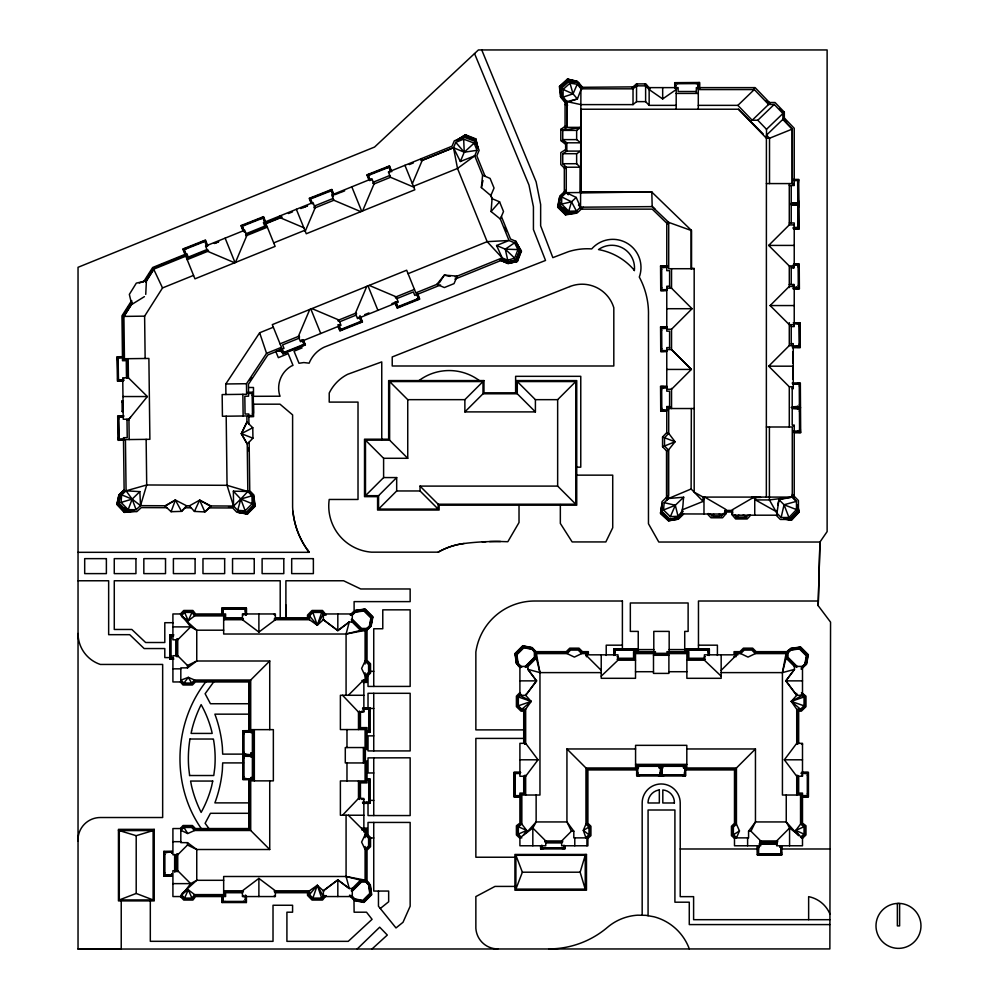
<?xml version="1.0" encoding="UTF-8"?>
<svg xmlns="http://www.w3.org/2000/svg" width="999" height="999" viewBox="0 0 999 999"><rect width="100%" height="100%" fill="white"/><g stroke="black" fill="none" stroke-linecap="round" stroke-linejoin="round"><path stroke-width="1.5" d="M691.545 268.719L691.545 230.532L651.81 192.07L581.118 192.07L581.118 109.228M691.545 268.394L694.18 268.394L694.18 492.157L703.109 497.09L703.109 501.411L682.354 509.79M766.345 497.09L766.408 135.115M454.895 279.158L502.185 260.002L502.197 258.953L506.306 260.702M78.034 841.17L78.059 838.136A22.365 22.365 0 0 1 100.362 817.519L162.662 817.519L162.662 664.447L100.362 664.447A32.63 32.63 0 0 1 78.209 636.875L78.034 633.491M633.029 88.824L632.067 87.687L636.538 83.904L637.487 85.04L633.029 88.824L580.906 88.824L580.544 209.141L652.247 209.141L667.357 223.776L668.706 222.39L691.345 230.532M818.193 605.669L819.954 542.032L827.122 531.605L827.122 49.95L478.409 49.95L374.563 147.053L78.034 267.307L78.034 949.05L829.869 948.925L830.556 622.14L818.193 605.669L819.954 542.032L658.791 542.032L648.463 523.763L648.463 315.759A76.623 76.623 0 0 0 639.298 277.073A28.134 28.134 0 0 0 591.708 248.913A62.587 62.587 0 0 0 568.531 251.636L552.847 257.642L540.646 225.811L540.646 204.57L536.138 181.893L481.743 49.95M586.401 656.768L586.401 653.596L581.68 653.596L574.375 657.092L567.057 653.596L536.326 653.596L536.326 658.129L528.046 666.408L527.909 669.355L536.525 680.868L525.699 695.329L519.905 695.329L518.344 696.965L518.344 705.818L521.84 709.24L525.661 709.24L531.156 701.398L525.661 695.329L525.699 694.355M145.742 294.355L146.403 280.756L153.684 269.181L185.777 256.181L194.955 278.846L275.125 246.378L265.946 223.701L282.23 217.108M146.141 439.36L146.703 484.977L140.509 505.656L136.101 509.702L128.159 509.665L121.079 502.397L121.653 494.867L126.074 490.821L146.703 484.977L227.048 485.314L247.827 491.496L251.96 495.804L252.173 503.696L245.18 510.826L237.7 510.364L233.541 506.043L227.048 485.314L226.186 416.208M500.324 219.018L491.071 211.526L492.082 198.651L499.587 201.835L503.508 211.513L500.324 219.018L509.028 240.497L514.522 242.819L517.981 249.575L514.635 258.117L507.742 260.24L502.197 257.904L487.162 241.658L457.505 168.444L453.509 147.727L455.769 142.333L463.661 139.136L474.125 143.119L477.035 150.312L474.725 155.819L457.505 168.444L413.436 186.301M683.204 511.276L678.046 516.258L670.354 516.658L663.548 509.989L664.16 502.672L669.168 497.839M492.345 199.313L490.834 195.604L481.368 187.575L482.592 175.237L474.725 155.819L460.364 161.488L453.509 147.727L421.316 160.764L420.941 159.865L421.84 159.503M683.666 497.202C682.567 503.621 684.053 511.863 678.046 516.258L675.312 505.257L683.666 497.202L668.481 498.513L666.533 500.449M792.969 497.789L796.478 501.348L796.478 509.59L788.96 517.507L781.143 517.507L776.947 513.261L778.97 499.637L784.502 498.114M662.037 503.459L660.514 513.311L668.456 520.816L678.246 519.168L683.528 513.886M662.187 503.771L660.526 513.311L668.593 520.729L678.383 519.08M660.926 513.074L662.387 503.558M661.813 508.429L661.076 512.986L668.818 520.317M670.654 520.004L670.779 519.218M557.817 207.118L559.752 197.502M559.902 197.814L558.079 206.98L565.646 214.473L575.312 213.012M559.84 202.235L559.053 206.456L566.246 213.574L575.137 212.287M559.964 203.534L559.465 206.244L566.47 213.174L572.19 212.337M370.442 626.361L372.165 617.27L364.635 609.74L355.12 611.063M372.49 616.97L370.766 626.061L365.846 630.756M370.804 626.46L372.59 617.057L364.872 609.328L355.032 610.701M805.893 664.323L807.629 655.232L800.087 647.702L790.571 649.025M806.255 664.422L807.954 654.932M798.95 835.102L795.741 830.419L800.549 824.075L800.549 795.029L782.429 795.029L782.429 672.614L786.063 653.596L755.331 653.596L748.026 657.092L740.709 653.596L735.988 653.596L735.988 656.768M189.985 739.035L189.81 739.972A120.017 120.017 0 0 0 188.724 767.819L189.623 775.524M117.632 502.509L119.243 494.98L124.263 490.397M117.407 504.295L119.343 495.267M120.042 495.492L118.244 503.883L125.237 511.188M120.38 495.604L118.656 503.671L125.474 510.801M777.734 505.069L778.97 499.637L792.282 497.102L792.294 426.998L766.408 426.998M781.143 517.507L784.04 504.757L778.97 499.637M481.368 187.575L482.979 180.582M721.166 672.614L782.429 672.614L786.063 658.129L786.063 653.596M346.079 695.279L346.079 634.015L349.3 621.965L352.285 622.102L360.564 630.381L365.097 630.381L365.097 664.035M237.7 510.364L240.796 499.05L247.827 491.496L247.24 444.018L241.346 433.678L246.928 422.053L246.89 415.946L222.427 416.258L222.165 394.58L246.616 394.28L246.491 383.716L266.558 353.359L281.468 347.315L272.29 324.65L406.668 270.217L415.846 292.882L438.873 283.554M578.496 205.12L580.544 207.205L576.411 211.026L568.731 211.239L571.515 201.81L576.223 197.452L580.544 207.205L652.185 206.618L668.706 222.39L668.706 268.719L694.18 268.719M585.239 889.122L580.132 872.202L585.239 855.294L515.896 855.294L515.896 889.122L585.239 889.122L585.239 854.457M365.097 846.465L365.097 880.119L360.564 880.119L352.285 888.411L352.285 896.553L323.364 896.553L321.728 898.101L312.874 898.101L317.295 885.301L323.364 890.796L324.338 890.746M186.713 505.856L181.543 511.376L171.091 511.713L175.387 500.037L186.713 505.856L189.373 505.856L199.65 500.137L210.901 505.944L233.541 506.043L240.796 499.05L251.96 495.804M128.159 509.665L132.155 499.125L139.86 491.633L140.509 505.656L165.147 505.756L175.387 500.037L181.543 511.376L185.802 506.818M515.896 889.122L522.365 872.202L515.896 855.294M466.545 136.638L466.87 135.802M519.53 250.924L515.884 260.077L507.829 261.863L501.635 259.228M520.916 251.061L516.982 260.951L507.954 262.962L500.449 259.777M517.082 261.214L521.016 251.311L515.934 242.844M521.391 251.111L517.445 261.501L508.104 263.586L500.024 260.152M460.364 161.488L464.248 152.21L474.125 143.119M635.576 748.963L566.933 748.963L585.963 767.981L585.963 824.075L583.304 830.381L585.963 837.874M235.439 262.45L246.853 235.489L244.718 230.207L205.544 246.079L207.692 251.348L234.653 262.774M305.244 231.231L315.16 207.817L313.012 202.547L263.411 222.64L264.822 226.111L246.129 233.691M309.765 309.465L298.351 336.426L300.487 341.708L341.021 325.287L338.886 320.005L311.925 308.591M362.612 210.926L374.038 183.966L390.522 177.285L413.773 187.138M366.795 286.363L355.382 313.324L357.517 318.606L398.289 302.085L396.153 296.815L369.193 285.389M412.362 183.654L422.215 160.402L421.478 158.604M490.834 195.604L494.043 188.037L490.097 178.409L482.592 175.237M769.43 102.51L768.606 104.445L774.213 104.445L782.916 113.499L782.916 119.318L792.269 129.083L792.294 183.579L792.294 129.058L782.916 119.318L784.315 119.318L784.315 112.15L775.037 102.51L768.606 102.51L768.606 104.445L754.282 89.573L698.289 89.573L698.289 109.228M563.124 97.078L573.039 93.869L577.222 84.266L569.992 83.167L563.086 89.448L563.124 97.078L567.494 102.173M670.354 516.658L675.312 505.257L664.16 502.672M181.256 615.896L184.578 612.412L191.97 612.412L188.274 620.716L182.43 616.708M181.256 894.605L184.578 898.101L188.274 889.797L194.618 894.605L223.664 894.605L223.664 876.498L346.079 876.498L365.097 880.119M194.443 511.426L199.65 500.137L210.901 506.456L204.87 511.938L194.443 511.426L189.373 505.856M736.438 837.874L739.472 830.931L736.438 824.075L736.438 767.981L755.456 748.963L686.812 748.963M750.961 831.193L760.726 840.958L760.726 845.778L734.49 845.778L734.49 837.874L748.576 837.874L748.576 831.193L750.961 831.193L755.456 821.94L755.456 748.963M754.745 498.289L755.431 497.09L754.745 497.49L760.664 497.39M132.08 303.446L123.913 316.408L124.438 358.741L148.888 358.441L149.887 439.31L125.437 439.61L126.074 490.821L132.155 499.125L136.101 509.702M131.706 300.512L121.965 315.846L122.515 360.714L126.274 360.664L126.486 377.822M143.544 281.868L152.672 267.495L186.85 253.646L188.262 257.13L206.955 249.55M132.018 301.835L122.939 316.121L123.476 359.727L127.235 359.677L127.46 377.822M145.23 281.031L153.322 268.281L186.313 254.92L187.725 258.391L208.217 250.087M132.268 303.259L123.913 316.408L144.618 316.146L162.525 287.937L193.556 275.374M145.629 282.218L153.971 269.068M125.886 311.226L129.545 305.469M145.916 279.795L150.512 272.59M439.647 282.355L444.343 275.112L457.205 276.124L454.033 283.629L444.355 287.55L436.838 284.378L444.343 275.112L449.95 276.398M225.911 394.53L225.786 383.978L259.64 332.779L273.326 327.222M250.037 380.107L251.748 377.51M523.451 835.102L526.66 830.419L521.84 824.075L521.84 795.029L539.959 795.029L539.959 672.614L536.326 653.596M206.131 681.455C173.189 723.064 170.954 785.901 201.773 829.27M214.223 681.206L205.12 693.743L210.452 703.733L248.826 703.733M748.576 831.193L755.456 821.94L786.25 821.94L798.588 835.676M796.69 693.381L796.727 695.329L791.233 701.398L796.727 709.24L800.549 709.24L804.045 705.818L804.045 696.965L802.497 695.329L796.69 695.329L785.863 680.868L794.48 669.355L794.342 666.408L786.063 658.129M525.661 695.329L536.525 680.868L527.909 669.355L539.959 672.614L601.223 672.614M538.036 759.802L525.661 776.26L519.905 776.26L519.905 743.331L525.661 743.331L538.036 759.802L519.905 759.802M796.727 695.329L785.863 680.868L794.492 669.392L782.429 672.614M784.352 759.802L796.727 743.331L802.497 743.331L802.497 776.26L796.727 776.26L784.352 759.802L802.497 759.802M184.578 898.101L191.97 898.101L194.618 894.605M180.819 680.019L183.916 683.054L188.312 677.372L194.618 680.019L250.712 680.019L269.73 661.001L196.753 661.001L187.5 665.496L187.5 667.869L180.819 667.869L180.819 681.955L172.914 681.955L172.914 655.719L177.735 655.719L187.5 665.496M561.563 141.159L562.162 140.397M567.22 101.423L567.02 127.373L562.749 130.382L562.749 139.623L566.833 142.807L565.646 144.331L560.814 140.572L560.814 129.37L565.896 125.787L567.02 127.373L580.906 127.373L576.648 130.382L562.749 130.382L560.814 129.37M666.533 499.038L666.533 450.799L668.481 449.987L675.049 441.758L668.706 433.341L666.77 432.567L666.77 406.581L669.605 406.581L671.54 408.529L671.54 388.374M147.365 396.541L128.933 419.23L123.252 419.23L122.727 377.822L128.421 377.822L147.365 396.541L122.964 396.541M312.874 898.101L309.453 894.605L317.295 885.301L323.364 896.553L323.364 890.746L337.824 879.919L349.338 888.548L352.285 888.411M724.6 513.861L726.273 511.9L731.892 511.9M180.369 828.546L183.029 825.511L192.42 825.511L195.429 828.546L248.763 828.546L248.763 778.92M180.819 829.52L183.466 826.485L192.02 826.485L195.017 829.52L249.738 829.52L249.738 779.894L253.359 779.894L253.359 730.606L243.019 730.731L243.019 779.382L250.911 779.382L250.911 777.522L253.921 777.522M180.819 830.494L183.916 827.459L191.608 827.459L194.618 830.494L250.712 830.494L269.73 849.512L269.73 780.868M491.071 211.526L499.587 201.835M525.761 833.491L536.138 821.94L536.138 795.029M731.892 513.086L732.554 512.362M515.222 242.07L515.934 241.308L510.526 239.023L501.398 216.496M666.533 450.799L662.562 446.803L662.562 437.013L666.77 432.567M790.471 518.381L797.252 511.226M790.709 518.781L797.652 511.438M790.858 519.767L794.005 516.446M791.096 520.179L798.576 512.012M792.282 495.691L791.608 496.403L796.478 501.348L784.04 504.757L788.96 517.507M180.419 613.96L183.741 610.464L192.932 610.464L195.579 613.96L225.599 613.96L225.599 617.782L242.432 617.782M342.532 815.234L358.491 798.476L358.491 780.943M734.54 515.147L736.525 517.032L746.34 517.032L748.151 515.147M652.185 206.381L655.032 209.141M252.934 438.174L247.265 444.018L241.346 433.678L246.965 422.077L252.784 427.734L252.934 438.174L241.346 433.678L252.784 427.734M324.338 619.755L323.364 619.717L317.295 625.212L309.453 619.717L309.453 615.896L312.874 612.412L321.728 612.412L323.364 613.96L352.285 613.96L352.285 622.102M519.905 692.594L516.408 696.166L516.408 706.643L521.053 711.176L523.713 711.176L523.713 743.331M519.992 693.88L517.382 696.565L517.382 706.231L521.441 710.214L524.687 710.214L524.687 744.305M520.966 694.28L518.344 696.965L531.156 701.398L521.84 709.24M249.263 511.488L247.128 513.661L238.024 512.037M254.87 505.956L247.402 513.561L238.311 511.925M566.271 167.22L564.91 168.594L560.801 164.535L560.801 152.622L565.796 149.463L566.833 151.099L562.749 153.696L562.749 163.724L566.271 167.22L566.271 192.657L568.306 194.73M559.328 207.992L559.964 207.355M564.697 213.299L565.322 212.662M183.916 683.054L191.608 683.054L194.618 680.019M680.282 515.796L682.454 513.598M680.044 516.483L682.904 513.598M678.146 518.806L683.366 513.573M683.116 513.836L678.234 518.781L668.443 520.417M365.484 495.679L383.604 477.572L383.604 458.291L365.484 440.172L365.484 495.679L378.559 495.679L396.678 477.572L383.604 477.572M464.872 399.662L482.992 381.556L482.992 393.781L464.872 411.9L464.872 399.662L407.742 399.662L389.622 381.556L389.622 440.172L407.742 458.291L407.742 399.662M378.559 495.679L378.559 509.078L396.678 490.959L420.03 490.959L438.149 509.078L438.149 504.22L420.03 486.101L420.03 490.959M575.774 504.22L557.654 486.101L557.654 399.662L575.774 381.556L575.774 504.22L438.149 504.22M365.422 611.176L366.059 610.539M666.77 329.233L671.54 329.233L692.057 308.716L671.54 288.187L666.77 288.187M187.5 842.644L187.5 845.017L177.735 854.782L172.914 854.782L172.914 828.546L180.819 828.546L180.819 842.644L187.5 842.644L196.753 849.512L269.73 849.512M348.339 695.279L363.861 679.745L363.861 712.037L358.491 712.037L342.532 695.279M794.23 324.663L789.285 324.663L770.129 305.557L789.235 286.451L794.23 286.451M789.285 426.998L789.285 386.775L768.681 366.183L789.285 345.579L789.285 322.677M516.208 654.183L523.351 647.027M525.299 666.408L534.39 657.317L534.39 651.66L566.258 651.66L569.742 648.164L578.995 648.164L582.479 651.66L588.349 651.66L588.349 654.208M525.137 666.945L535.414 656.668M567.057 653.596L570.554 650.099L578.184 650.099L581.68 653.596M352.285 890.509L361.526 881.268M352.285 891.145L361.376 882.067L367.033 882.067L367.033 850.199L370.529 846.702L370.529 837.462L367.033 833.965L367.033 828.109L363.199 828.109M354.27 900.311L363.761 902.01L371.391 894.367L370.03 884.552M363.673 902.097L371.403 894.38M721.166 670.354L736.7 654.832M740.709 653.596L744.205 650.099L751.835 650.099L755.331 653.596M573.813 831.193L571.44 831.193L561.663 840.958L561.663 845.778L587.899 845.778L587.899 837.874L573.813 837.874L573.813 831.193L566.933 821.94L566.933 748.963M800.873 649.138L801.51 648.501M794.23 265.909L789.185 265.909L768.681 245.417L789.285 224.912L794.23 224.912M130.507 417.307L128.933 418.868L129.196 439.572M736.438 824.075L733.391 827.085L733.391 834.777L736.438 837.437M325.699 895.579L322.128 899.075L312.462 899.075L308.479 895.004L308.479 891.757L274.388 891.757L274.388 890.796L309.453 890.796L317.295 885.301L321.728 898.101L324.413 895.479L324.338 896.553M357.255 948.925L379.695 927.184L387.312 935.052L372.078 948.925M565.397 191.608L559.39 197.39L557.654 207.205L565.571 214.81L557.654 206.818M577.497 211.338L575.387 213.374L565.422 214.885M698.289 105.357L737.874 105.357L754.282 89.573M737.874 105.357L752.185 120.242L770.004 103.097L755.119 87.625L696.353 87.625L696.353 92.457M752.185 120.242L757.791 120.242L774.213 104.445M769.517 183.579L769.517 138.249L766.508 135.115L766.508 129.296L782.916 113.499M784.315 112.15L783.616 112.825L779.62 108.666M766.508 135.115L784.315 117.982L794.23 128.284L794.23 185.527L789.285 185.527M683.341 514.223L678.983 518.406L669.505 518.906L661.276 510.839L662.037 501.66L668.481 495.454L668.481 449.987L664.51 446.004L664.51 437.787L668.706 433.341L668.706 408.529L666.77 406.581M118.469 505.432L119.131 504.795M350.449 614.685L353.621 611.65M350.337 615.197L355.357 610.401L365.184 609.028L372.914 616.758L371.128 626.161L365.771 631.256M351.198 614.81L355.444 610.764L364.96 609.44M351.935 615.009L355.294 611.8L364.185 610.564L371.341 617.719L369.73 626.136L365.971 629.732M352.485 614.909L355.369 612.162L363.961 610.963L370.929 617.931L369.393 626.036L366.471 628.821M786.962 651.648L789.073 649.612M786.8 652.197L790.808 648.363L800.649 646.99L808.366 654.72L806.58 664.123L801.235 669.218M787.637 651.835L790.896 648.738L800.411 647.402M787.387 652.971L790.746 649.762L799.637 648.526L806.792 655.681L805.194 664.098L801.423 667.694M787.936 652.884L790.821 650.124L799.412 648.925L806.38 655.893L804.844 663.998L801.922 666.783M801.31 668.718L806.218 664.023M646.59 84.927L645.616 84.878M676.186 105.357L649.15 105.357L645.616 101.636L645.616 83.904L644.642 84.828L649.15 89.573L650.124 88.649L645.616 83.904L636.538 83.904L636.538 101.636L633.029 104.608L580.906 104.608L567.02 101.611L567.22 127.373M709.977 513.911L711.825 515.834L721.64 515.834L725.611 511.6M601.223 676.161L617.981 660.202L635.514 660.202M800.549 837.437L804.045 834.115L804.045 826.722L800.549 824.075M802.497 838.273L805.981 834.952L805.981 825.761L802.497 823.114L802.497 793.094L798.676 793.094L798.676 776.26M582.966 87.837L577.16 81.256L567.432 79.096L559.415 86.526L560.489 96.541M559.49 86.676L567.819 79.108M559.815 86.763L567.632 79.52L577.035 81.606M568.031 79.533L559.89 86.913L560.851 96.478M566.333 189.947L559.752 196.054L559.752 204.845L567.944 213.212L577.197 212.949L583.254 207.205M568.731 211.239L561.688 204.058L561.688 196.89L566.271 192.657L576.223 197.452M120.717 494.405L122.914 492.407M124.288 489.935L118.881 494.867L116.883 504.233L124.538 512.4L134.39 511.263M124.388 490.222L118.981 495.154L116.983 504.52L124.525 512.412M119.331 495.267L122.353 492.507M579.845 87.325L633.029 86.876L633.029 104.608M580.906 88.986L582.042 86.901L578.221 82.455L569.368 81.106L561.138 88.586L561.188 97.802L567.619 105.282M181.93 893.63L196.753 880.306L223.664 880.306M585.963 837.437L588.998 834.777L588.998 827.085L585.963 824.075M587.899 838.323L590.933 835.664L590.933 826.273L587.899 823.263L587.899 769.929L637.524 769.929L637.524 766.308L684.864 766.308L685.002 775.349L661.675 775.349L662.287 768.194M577.959 83.641L578.683 83.004M581.306 86.051L580.569 86.688L578.821 84.653M581.306 87.525L582.042 86.901L577.41 98.951L570.329 101.249M636.863 84.303L637.012 85.439M633.029 87.85L636.538 84.878M532.829 845.778L532.829 828.034L545.741 840.958L545.741 845.778L519.905 845.778L519.905 837.861L532.829 828.034L536.138 821.94L566.933 821.94L571.44 831.193M380.294 908.503L388.661 901.76L388.661 891.058L373.738 891.058L373.738 822.439M738.885 515.147L736.525 517.032L734.54 514.697M365.097 630.381L346.079 634.015L223.664 634.015L223.664 615.896L194.618 615.896L188.274 620.716L184.578 612.412M521.84 837.861L518.344 834.115L518.344 826.722L521.84 824.075M258.891 632.092L275.362 619.717L275.362 613.96L242.432 613.96L242.432 619.717L258.891 632.092L258.891 613.96M323.364 619.717L337.824 630.581L349.3 621.965L337.824 630.581L323.364 619.755L323.364 613.96L317.295 625.212L309.453 615.896M258.891 878.408L242.432 890.796L242.432 896.553L275.362 896.553L275.362 890.796L258.891 878.408L258.891 896.553M323.364 890.796L337.824 879.919L349.3 888.548L346.079 876.498L346.079 815.234M187.5 667.869L196.753 661.001L196.753 630.194L181.93 616.883M711.825 515.834L713.835 514.348M565.334 127.373L566.458 126.586M649.15 89.573L662.674 98.938L676.186 89.573M408.079 273.689L487.162 241.658L509.028 240.497L496.578 245.492L505.294 249.176L514.522 242.819M182.43 893.805L188.274 889.797L191.97 898.101M562.749 153.696L576.635 153.696L580.731 151.099L580.731 142.807L576.648 139.623L562.749 139.623M733.391 834.777L739.472 830.931M465.459 134.79L457.043 140.035L465.459 134.778L475.861 138.898L478.059 148.227M457.267 140.322L465.671 134.99M460.964 138.362L463.299 136.913M460.252 139.348L465.334 136.176L474.775 139.81L475.761 143.981M144.393 296.653L131.718 304.483L129.346 294.405L136.326 283.129L146.403 280.756M171.091 511.713L165.147 506.143L175.387 500.037M754.058 497.09L732.554 509.627L732.554 515.197L776.947 515.197L776.498 510.514M588.998 827.085L583.304 830.381L588.998 834.777M518.344 834.115L526.66 830.419L518.344 826.722M804.045 826.722L795.741 830.419L804.045 834.115M181.256 830.494L187.762 833.528L194.618 830.494M691.345 408.529L691.121 488.986L668.481 498.513L668.481 449.987M662.562 446.803L675.049 441.758L662.562 437.013M302.123 347.877L294.031 351.211L299.001 363.261L303.821 362.562L309.128 363.174A30.282 30.282 0 0 1 324.176 347.165L545.529 260.452L533.429 229.545L533.429 206.818L528.983 185.052L474.537 53.571M214.548 243.481L218.656 241.82M300.774 208.554L307.53 205.819M335.289 194.568L339.51 192.857M370.454 180.32L371.353 179.957M409.315 164.585L413.336 162.949M314.423 206.019L333.129 198.451M373.301 182.168L389.797 175.487M245.592 234.952L266.084 226.648L264.685 223.177L280.969 216.571L280.594 215.672M313.886 207.28L314.785 206.918M372.764 183.429L373.663 183.067M187.188 259.653L208.591 250.986M245.954 235.851L267.357 227.185M314.26 208.179L333.853 200.25L360.814 211.663M273.714 242.894L304.857 230.282M280.057 343.843L299.25 336.064M356.281 312.962L337.987 320.367L338.349 321.278L339.248 320.904M395.254 297.178L414.448 289.398M298.713 337.325L299.613 336.963M355.744 314.223L356.643 313.861M395.616 298.077L396.516 297.714M299.076 338.224L282.592 344.905L283.991 348.389L267.844 354.932L248.439 384.29L248.576 396.191L244.83 396.241L245.055 414.036L248.801 413.986L248.926 423.988M339.61 321.803L356.106 315.122M396.878 298.614L413.374 291.933L414.785 295.404L440.571 284.965M455.169 276.948L502.197 257.904L496.578 245.492M301.923 340.072L301.024 340.447L301.386 341.346M364.672 314.66L368.956 312.924M391.833 303.659L396.128 301.91M157.38 266.358L166.558 262.65M172.103 260.427L181.643 256.568M214.323 243.406L218.469 241.733M288.424 213.536L292.495 211.888M303.284 207.542L307.392 205.894M340.434 192.57L344.68 190.859M265.971 223.277L280.469 217.445M421.453 160.614L453.671 147.627M195.067 255.132L198.414 253.783M199.101 253.509L203.234 251.835M251.423 232.417L255.557 230.757M792.269 129.083L769.517 138.249L766.408 138.249L738.486 109.228L580.906 109.228M663.548 509.989L675.312 505.257M339.822 327.847L339.111 328.134L340.072 330.532L342.482 329.583L342.195 328.871M360.389 319.618L361.101 319.343L362.063 321.74L359.665 322.702L359.378 322.003M282.729 350.861L282.03 351.136L282.992 353.546L285.389 352.585L285.102 351.873M303.309 342.632L304.008 342.345L304.97 344.755L302.572 345.716L302.285 345.005M397.103 305.032L396.391 305.319L397.352 307.717L399.762 306.755L399.475 306.056M417.669 296.803L418.381 296.516L419.343 298.926L416.933 299.887L416.658 299.176M368.981 177.135L368.269 177.422L367.32 175.012L369.717 174.063L370.005 174.775M389.573 168.981L390.284 168.706L389.335 166.296L386.925 167.245L387.212 167.957M311.276 200.662L310.564 200.949L309.615 198.539L312.025 197.59L312.3 198.289M331.88 192.507L332.592 192.233L331.631 189.822L329.233 190.772L329.508 191.483M243.019 227.909L242.307 228.184L241.358 225.774L243.768 224.825L244.043 225.537M263.624 219.743L264.335 219.468L263.374 217.058L260.976 218.019L261.251 218.719M184.927 251.311L184.216 251.598L183.267 249.188L185.677 248.239L185.951 248.938M205.532 243.157L206.231 242.882L205.282 240.472L202.872 241.421L203.159 242.133M139.273 283.079L143.394 281.468M282.505 349.001L275.836 351.586L278.346 357.667L288.162 353.621L292.994 365.359L291.084 366.196A25.574 25.574 0 0 0 279.633 395.154L280.095 396.216L253.484 396.316L253.484 387.5L248.901 387.5M153.122 830.581L136.201 835.688L119.293 830.581L119.293 899.937L136.201 893.456L153.122 899.937L153.122 830.581L118.456 830.581M181.256 680.019L188.312 677.372L191.608 683.054M518.344 705.818L531.156 701.398L519.905 695.329L519.905 666.408L528.046 666.408M502.185 260.002L507.629 262.312L516.096 259.69L520.104 249.475L515.934 241.308M121.079 502.397L132.155 499.125L140.509 505.656M567.02 101.611L577.41 98.951L573.039 93.869L569.992 83.167M346.079 634.015L360.564 630.381M561.688 204.058L571.515 201.81L576.411 211.026M507.992 263.336L517.345 261.251M517.382 261.351L508.029 263.424L499.962 259.99M661.226 510.814L661.987 510.676M661.238 511.201L662.15 510.988M676.585 517.869L669.455 519.068L662.3 512.3M678.109 517.994L669.243 519.48L661.9 512.524M672.714 519.318L675.424 518.868M562.749 130.382L580.906 127.373M477.035 150.312L464.248 152.21L453.509 147.727M559.403 199.363L560.177 199.263M559.415 199.763L560.177 199.65M558.416 204.72L559.19 204.608M558.416 205.12L559.34 204.92M568.356 213.686L571.853 213.187M371.041 619.243L371.815 619.143M370.03 624.6L370.804 624.487M790.496 648.663L800.324 647.29L808.041 655.019M789.16 649.987L791.008 649.725M806.493 657.205L807.267 657.105M805.481 662.562L806.255 662.449M792.294 497.09L769.405 499.925L755.431 499.925L755.431 497.09L755.431 499.925L776.947 511.988M381.755 439.585L381.755 361.9L347.602 374.325A41.459 41.459 0 0 0 329.22 393.057L329.22 402.098L358.017 402.098L358.017 499.463L329.22 499.463A46.266 46.266 0 0 0 371.466 552.16L438.161 552.16A69.73 69.73 0 0 1 464.123 543.493L467.744 543.069A263.349 263.349 0 0 1 482.292 541.87L489.585 541.57A262.55 262.55 0 0 1 500.536 541.508L507.829 541.72L519.018 522.527L519.018 504.62M118.844 496.84L119.618 496.753M118.931 497.127L119.718 497.027M117.807 502.447L118.581 502.347M127.397 511.401L131.481 510.926M124.425 512.125L134.291 510.976M482.292 541.87L485.939 541.695M651.81 192.07L564.335 192.657L564.335 167.22L580.157 167.22L580.157 192.657L651.81 192.07L652.185 206.618M282.467 350.587L276.548 350.711L281.818 351.586M123.214 356.668L116.995 356.78L117.42 381.106L122.889 381.006M123.489 357.192L117.532 357.305L117.944 380.557L123.901 380.457M123.376 357.754L118.094 357.842L118.481 379.995L123.764 379.907M118.132 359.665L117.37 359.677L117.32 357.093L119.905 357.055L119.93 357.817M118.456 378.171L117.695 378.184L117.732 380.769L120.33 380.731L120.305 379.97M123.913 415.871L117.695 415.984L118.119 440.309L124.95 440.184M123.501 416.421L118.232 416.508L118.644 439.772L124.6 439.66M123.514 416.97L118.806 417.058L119.181 439.21L124.463 439.11M118.831 418.881L118.069 418.893L118.019 416.308L120.617 416.258L120.629 417.02M119.156 437.375L118.394 437.387L118.444 439.985L121.029 439.935L121.016 439.173M247.74 392.37L253.209 392.282L253.596 416.608L248.926 416.683M247.914 392.894L252.685 392.819L253.047 416.084L247.777 416.158M248.177 393.444L252.135 393.381L252.485 415.534L247.777 415.609M252.173 395.204L252.934 395.192L252.884 392.607L250.299 392.657L250.312 393.419M252.46 413.711L253.222 413.698L253.259 416.283L250.674 416.333L250.662 415.572M565.072 104.608L567.02 104.583M122.74 378.796L123.714 378.783M225.786 383.978L246.491 383.716M166.821 507.704L141.259 507.604L136.851 511.638L127.335 511.613L119.081 503.121L119.78 493.956L124.126 489.972L123.476 437.699L127.223 437.649L127.01 419.855L128.946 419.83M122.702 400.961L122.053 400.961L122.165 411.563L122.815 411.551L122.702 401.286L122.053 401.298M122.053 401.123L122.702 401.111M122.065 401.685L122.702 401.673M122.065 401.86L122.715 401.848M122.165 411.226L122.815 411.376M699.125 83.029L675.249 83.192L675.287 88.461M675.824 85.564L675.062 85.577L675.037 82.992L678.234 83.179M697.976 85.415L699.35 85.402L699.325 82.817L696.128 82.842L696.141 83.604M793.268 179.445L798.725 179.408L799.063 229.146L794.405 229.183M793.268 180.057L798.738 180.02M793.693 180.532L797.652 180.507L797.814 202.66L791.208 203.259L798.363 203.209L798.201 179.945M797.664 182.33L798.426 182.33L798.413 179.733L795.828 179.758L795.828 180.519M797.801 200.836L798.563 200.824L798.576 203.421L795.991 203.434L795.978 202.672M791.121 203.796L798.9 203.734M790.696 204.283L798.888 204.221M797.826 207.143L798.588 207.13L798.576 204.545L795.978 204.558L795.991 205.319M797.964 225.637L798.725 225.637L798.738 228.833L796.153 228.846L796.141 227.485M793.256 227.497L797.976 227.472L797.814 205.307L791.208 204.807L798.363 204.758L798.526 228.022L793.256 228.059M796.153 228.247L798.738 228.222M794.392 228.584L799.063 228.546M793.268 228.659L798.526 228.621M793.743 264.023L799.212 263.986L799.387 288.911L793.156 288.948M793.418 264.548L798.688 264.51L798.85 288.386L793.581 288.424M666.795 265.784L660.564 265.834L660.739 290.759L666.208 290.721M660.888 266.146L663.473 266.134L663.486 267.495M793.418 265.11L798.139 265.072L798.288 287.225L793.568 287.262M661.101 266.358L667.057 266.321M660.564 266.433L666.795 266.383M663.486 266.733L660.901 266.758L660.913 269.343L661.675 269.343M667.07 266.92L661.101 266.958L661.263 290.222L667.232 290.185M666.945 267.47L661.663 267.507L661.813 289.673L667.095 289.635M798.151 266.895L798.913 266.895M798.701 267.495L798.888 264.31L796.303 264.323L796.303 265.085M798.276 285.402L799.038 285.402L799.063 288.586L796.465 288.399M661.8 287.837L661.038 287.849L661.063 290.434L663.648 290.409L663.648 289.648M793.581 287.812L798.85 287.774M799.05 287.987L796.465 287.999L796.465 287.237M793.156 288.349L799.375 288.311M793.268 322.764L800.099 322.727L800.274 347.652L792.494 347.702M793.606 323.301L799.562 323.264L799.737 347.128M793.743 323.851L799.013 323.813L799.175 345.966L792.569 346.016M799.038 325.637L799.799 325.637M666.795 326.723L660.576 326.76L660.751 351.698L666.208 351.66M660.901 327.085L663.486 327.073L663.498 328.434M661.113 327.297L667.07 327.247M660.576 327.372L666.795 327.322M663.486 327.672L660.901 327.684L660.926 330.282L661.688 330.269M667.07 327.859L661.113 327.897L661.276 351.161L667.232 351.124M666.945 328.409L661.663 328.446L661.825 350.599L667.107 350.562M799.163 344.143L799.924 344.143L799.949 347.327L797.352 347.352L797.352 345.979M792.582 346.628L799.724 346.516M797.352 346.74L799.937 346.728M792.482 347.103L800.261 347.053M661.813 348.776L661.051 348.776L661.063 351.373L663.661 351.348L663.648 350.587M792.132 383.104L800.336 383.042L800.674 432.779L794.442 432.829M792.657 383.628L799.812 383.579L799.974 407.442M792.657 384.178L799.262 384.14L799.412 406.293L792.819 406.893L799.974 406.843M666.795 386.201L660.564 386.251L660.739 411.176L666.208 411.138M660.888 386.576L663.473 386.551L663.486 387.924M660.564 386.85L667.057 386.738M799.275 385.964L800.037 385.964M663.486 387.162L660.901 387.175L660.913 389.76L661.675 389.76M667.07 387.337L661.101 387.387L661.263 410.639L667.232 410.601M799.824 386.563L800.012 383.366L797.427 383.391L797.427 384.153M666.945 387.899L661.663 387.937L661.813 410.089L667.095 410.052M799.4 404.47L800.162 404.458L800.187 407.654M800.174 407.055L797.589 407.068L797.589 406.306M661.8 408.266L661.038 408.266L661.063 410.851L663.648 410.839L663.648 410.077M791.171 407.442L800.511 407.367M792.294 407.917L800.499 407.854M799.437 410.776L800.199 410.764M799.437 411.376L800.199 411.376L800.174 408.179L797.589 408.204L797.589 408.966M799.562 429.27L800.324 429.27L800.349 432.467L797.751 432.267M799.562 429.882L800.324 429.882M793.418 431.143L799.575 431.106L799.425 408.941L792.819 408.441L799.974 408.391L800.137 432.255M793.418 431.693L800.137 431.655M800.336 431.855L797.751 431.88L797.751 431.118M793.418 432.305L800.674 432.18M97.89 948.925L78.034 949.05L121.229 948.925L121.229 900.761M561.138 89.448L562.112 89.448M561.176 97.09L562.15 97.09M565.072 100.949L565.072 127.373L567.02 127.373M373.738 772.964L368.019 772.964L368.019 757.879L410.152 757.816L410.152 815.559L368.019 815.559L368.019 803.433M636.538 85.852L645.616 85.852M696.353 91.496L678.134 91.496L678.134 87.625L649.15 87.625L649.15 105.357M676.186 93.431L698.289 93.431M636.538 101.636L645.616 101.636M565.072 102.335L567.02 102.335M580.731 142.807L565.646 142.807L565.646 151.099L580.731 151.099M562.749 163.724L576.635 163.724L580.157 167.22M766.408 183.579L794.23 183.579M793.256 184.553L794.23 184.553M668.706 222.39L666.77 222.39L666.77 270.654L669.605 270.654L669.605 287.225M789.285 222.964L794.23 222.964L794.23 267.857L791.233 267.857M768.681 245.417L794.23 245.417M519.043 249.525L520.079 249.525M789.235 284.515L794.23 284.515L794.23 326.598L791.233 326.598M669.605 286.251L666.77 286.251L666.77 331.168L669.605 331.168L669.605 348.639M793.256 287.138L794.23 287.138M770.129 305.557L794.23 305.557M666.77 308.716L692.057 308.716M791.233 343.631L793.256 343.631L793.256 388.723L792.207 388.723M789.285 345.579L793.256 345.579M669.605 347.602L666.77 347.602L666.77 391.196L669.605 391.196L669.605 407.555M666.77 349.613L671.54 349.613L691.37 369.43L671.54 389.26L666.77 389.26M768.681 366.183L793.256 366.183M666.77 369.43L691.37 369.43L671.54 349.638L671.54 329.233M389.622 381.556L482.992 381.556M517.282 381.556L535.402 399.662L535.402 411.9L517.282 393.781L517.282 381.556L575.774 381.556M789.285 386.775L793.256 386.775M793.256 387.749L792.207 387.749L792.207 425.062L794.23 425.062L794.23 497.09L703.109 497.09M482.992 393.781L517.282 393.781M535.402 399.662L557.654 399.662M668.706 408.529L694.18 408.529M464.872 411.9L535.402 411.9M793.256 426.036L794.23 426.036M365.484 440.172L389.622 440.172M383.604 458.291L407.742 458.291M576.086 467.17L580.769 467.17L580.769 376.323L515.621 376.323L515.621 393.306M576.061 475.149L612.724 475.149L612.724 527.759L605.844 541.933L572.14 541.933L560.339 523.426L560.339 504.57M420.03 486.101L557.654 486.101M378.559 509.078L438.149 509.078M725.249 510.427L732.554 510.427L731.892 510.389L731.892 514.585L735.626 518.968L747.177 518.968L749.949 516.071L749.949 514.66M725.249 511.201L726.273 511.9M725.249 511.388L731.892 511.388M725.611 513.086L725.249 510.289L726.273 510.389L726.273 513.399L722.539 517.782L710.988 517.782L708.216 514.872L708.216 513.474M713.761 517.045L719.68 517.045M736.076 517.994L746.753 517.994M78.034 552.322L309.265 552.322C299.225 539.435 293.369 523.389 292.607 507.08L292.607 414.897L280.007 404.183L253.484 404.183L253.484 413.261M78.034 580.769L108.654 580.769L108.654 634.677L129.708 634.677L144.143 648.551L164.798 648.551L164.798 657.592L170.442 657.592M622.452 601.011L534.702 601.011A59.441 59.441 0 0 0 475.861 652.01L475.861 729.882L524.7 729.882M818.193 601.011L698.463 601.011L698.463 649.575M246.116 608.541L222.44 608.541L222.502 615.247M222.652 608.753L245.916 608.753M223.064 610.913L222.302 610.913L222.228 608.329L224.887 608.329L224.825 609.09M245.217 610.913L245.979 610.913L245.979 608.329L243.319 608.329L243.319 609.09M172.914 626.885L190.659 626.885L180.844 613.96L172.914 613.96L172.914 639.81L177.735 639.81L190.659 626.885L196.753 630.194L223.664 630.194M275.362 617.782L307.517 617.782L307.517 615.109L312.05 610.464L322.527 610.464L326.099 614.934M243.394 618.743L224.638 618.743L224.638 614.934L195.092 614.934L192.457 611.438L184.153 611.438L180.844 614.934L180.844 613.96M223.664 619.717L243.394 619.717M309.453 619.717L274.388 619.717L274.388 618.743L308.479 618.743L308.479 615.509L312.462 611.438L322.128 611.438L325.699 614.934M352.285 619.755L351.311 619.755L360.964 629.42L366.071 629.42L366.071 660.714L369.555 664.21L369.555 672.652L366.071 676.136L366.071 681.43L362.899 681.43M173.252 622.702L164.798 622.702L164.798 642.507L145.629 642.507L131.831 629.47L114.273 629.47L114.273 580.769L280.207 580.769L280.207 618.156M173.789 634.802L169.842 634.802L169.842 659.19L173.789 659.128M170.167 635.127L172.752 635.127L172.752 635.888M172.752 635.339L170.367 635.339L170.367 658.591L172.752 658.591M173.564 635.888L170.929 635.888L170.929 658.041L173.564 658.041M170.167 637.712L170.929 637.712M622.389 645.179L606.218 645.179L606.218 655.419M698.463 645.179L717.407 645.179L717.407 655.419M613.811 648.875L638.211 648.875M684.814 648.875L709.203 648.875L709.14 655.456M614.023 649.088L638.349 649.088L638.349 651.71M685.014 649.088L709.352 649.088L709.352 654.345M638.024 649.412L614.348 649.412L614.41 655.369M709.028 649.412L685.339 649.412L685.339 651.997M614.56 649.612L653.796 649.575M669.168 649.575L709.003 649.575M637.125 649.962L614.959 649.962L614.959 655.244M685.963 649.962L708.116 649.962L708.116 655.244M614.959 651.785L614.198 651.785L614.198 649.2M637.125 651.785L637.886 651.785M685.139 651.785L685.963 651.785M708.116 651.785L708.878 651.785M737.924 654.832L704.42 654.832L704.42 660.202L721.166 676.161M653.496 655.282L668.893 655.282M170.167 656.281L170.929 656.218M617.007 656.768L617.981 656.768M704.42 656.768L705.381 656.768M733.79 656.768L734.764 656.768M617.981 658.254L633.566 658.254L633.566 651.66L655.431 651.66L655.431 653.334L666.957 653.334L666.957 651.66L688.823 651.66L688.823 658.254L704.42 658.254M617.007 659.228L634.54 659.228L634.54 652.622L654.47 652.622L654.47 654.308L667.919 654.308L667.919 652.622L687.849 652.622L687.849 659.228L705.381 659.228M686.875 660.202L704.42 660.202M794.342 666.408L802.497 666.408L802.497 695.329L791.233 701.398L800.549 709.24M801.523 667.382L802.497 667.382M172.914 668.843L180.819 668.843M369.455 671.34L373.738 671.34M635.514 671.715L653.496 671.715M668.893 671.715L686.875 671.715M361.925 680.456L365.097 680.456L365.097 672.814M519.905 680.868L536.525 680.868M785.863 680.868L802.497 680.868M363.199 682.404L367.033 682.404L367.033 676.548L370.529 673.051L370.529 663.811L367.033 660.314L367.033 628.446L361.376 628.446L352.285 619.355M801.523 692.594L805.981 696.166L805.981 706.643L801.335 711.176L798.676 711.176L798.676 743.331M801.523 694.355L802.497 694.355M363.861 695.279L340.384 695.279L340.384 729.57L365.097 729.57L365.097 747.552L345.292 747.552L345.292 762.949L365.097 762.949L365.097 780.943L340.384 780.943L340.384 815.234L363.861 815.234M363.236 707.879L369.817 707.879L369.817 732.267L365.659 732.404M363.037 708.079L369.817 707.941M362.575 708.403L373.738 708.478M363.124 708.616L369.081 708.616M362.575 709.028L368.731 709.028L368.731 731.181L366.096 731.181M369.293 710.789L369.493 708.204L366.908 708.204L366.908 709.028M368.731 710.851L369.493 710.851M362.899 711.063L363.861 711.063M248.813 714.16L214.885 714.16A127.023 127.023 0 0 1 222.377 747.202L222.677 754.12L243.544 754.12M369.293 729.295L369.493 731.942L366.695 732.092M368.731 729.357L369.493 729.357M249.388 730.868L242.819 730.868L242.819 779.595L249.388 779.52M243.144 731.193L245.941 731.056L245.941 731.805M366.908 731.73L369.293 731.73M250.499 731.955L243.906 731.955L243.906 754.108L250.499 754.732L243.344 754.67L243.344 731.405L250.499 732.017M365.871 732.205L369.817 732.205M250.712 732.417L253.921 732.279M253.709 732.492L250.712 732.492L250.712 730.868M243.144 733.778L243.906 733.778M373.738 735.863L368.019 735.863L368.019 750.923L410.152 750.923L410.152 693.306L368.019 693.306L368.019 708.478M524.7 738.411L475.861 738.411L475.861 857.229L515.334 857.229M801.523 744.305L802.497 744.305M243.144 752.347L243.906 752.284M253.921 753.184L250.911 753.184L250.911 756.605L253.921 756.605M250.712 753.396L253.709 753.333M250.986 754.12L253.971 754.12M243.144 754.869L245.729 754.869L245.729 754.108M245.442 755.194L250.712 755.194M243.144 755.519L245.729 755.519L245.729 756.28M245.729 755.731L250.499 756.343L243.906 756.28L243.906 778.433L250.499 779.058M253.709 756.743L250.712 756.743L250.712 753.333M243.144 758.104L243.906 758.104M243.544 762.911L222.677 762.911L222.377 769.829A127.023 127.023 0 0 1 214.885 802.884L248.813 802.884M635.576 764.36L686.812 764.36M636.663 767.781L638.224 767.781M659.128 767.781L662.549 767.781M683.453 767.781L685.326 767.781L685.464 775.873M585.963 767.981L635.576 767.981L635.576 745.341L686.812 745.341L686.812 767.981L736.438 767.981M636.813 767.981L638.423 767.981L638.361 764.984M660.676 768.194L660.052 774.799L637.899 774.799L637.35 768.194L637.35 775.349L660.601 775.349L660.601 768.194M685.002 768.194L684.377 774.799L662.225 774.799L662.225 768.194M684.864 769.929L734.49 769.929L734.49 823.263L731.455 826.273L731.455 835.664L734.49 838.323M520.529 772.389L513.948 772.389L513.948 796.79L520.529 796.79M801.86 772.314L808.441 772.377L808.441 796.702L801.86 796.702M513.948 772.452L520.529 772.452M801.66 772.514L808.228 772.514L808.228 796.84L801.66 796.84M808.116 772.702L805.531 772.702L805.531 773.463M520.442 772.926L514.485 772.926L514.485 796.191L520.442 796.191M637.899 772.964L637.137 772.964L637.137 775.561L639.722 775.561L639.722 774.799M660.052 772.964L660.814 772.964L660.814 775.561L658.229 775.561L658.229 774.799M662.225 772.964L661.463 772.964L661.463 775.561L664.048 775.561L664.048 774.799M684.377 772.964L685.202 772.964L685.202 775.561M801.198 772.901L807.916 772.901M801.198 773.463L807.354 773.463L807.354 795.616L801.198 795.616M520.317 773.476L515.034 773.476L515.034 795.641L520.317 795.641M515.034 775.299L514.273 775.299L514.273 772.714L516.858 772.714L516.858 773.476M801.523 775.299L802.497 775.299M807.354 775.286L808.116 775.286M189.548 775.524L213.774 775.524L214.748 767.881A110.602 110.602 0 0 0 213.561 739.847L213.386 739.035L189.997 739.023M685.139 775.561L682.554 775.561L682.554 774.799M243.144 776.673L243.906 776.61M253.709 777.659L250.712 777.721L250.712 779.595M243.556 778.845L249.513 778.845M365.871 778.87L369.817 778.87L369.817 803.258L363.037 803.408M365.659 779.083L369.817 778.933M243.144 779.195L245.729 779.27L245.729 778.433M366.908 779.195L369.493 779.257L369.493 781.842L368.731 781.842M369.293 779.47L366.695 779.407L369.081 779.607M366.096 780.019L368.731 780.019L368.731 802.172L362.575 802.172M515.034 793.805L514.273 793.805L514.273 796.39L516.858 796.39L516.858 795.641M807.354 793.793L808.116 793.793M800.986 795.753L807.155 795.753M800.986 796.315L807.916 796.166M808.116 796.378L805.319 796.515L805.319 795.753M513.948 796.715L520.529 796.715M358.491 798.476L363.861 798.476L363.861 831.992M362.899 799.45L363.861 799.45M369.293 800.286L369.493 802.934L363.124 802.871M368.731 800.349L373.738 800.399M362.575 802.734L369.293 802.734M363.236 803.196L369.817 803.196M248.826 813.298L210.452 813.298L205.12 823.288L208.766 828.308M362.899 829.07L366.071 829.07L366.071 834.365L369.555 837.861L369.555 846.303L366.071 849.799L366.071 881.093L360.964 881.093L351.311 890.746L352.285 890.746M361.925 830.044L365.097 830.044L365.097 837.699M369.455 837.974L373.738 837.974M519.905 837.861L520.866 837.861L517.382 834.54L517.382 826.235L520.866 823.601L520.866 794.055L524.687 794.055L524.687 775.299M544.78 840.958L562.637 840.958L562.637 841.932L544.78 841.932M172.914 841.67L180.819 841.67M759.752 841.932L777.609 841.932L777.609 840.958L759.752 840.958L759.752 845.778M545.741 842.906L561.663 842.906M760.726 842.906L776.648 842.906M760.351 843.843L776.785 843.843M759.003 844.043L776.997 844.043M541.833 845.941L541.071 845.941L541.071 848.526L543.656 848.526L543.656 847.764M563.985 845.941L564.747 845.941L564.747 848.526L562.162 848.526L562.162 847.764M758.865 846.84L757.304 846.84L757.454 854.944L781.842 854.944L781.78 847.052M779.769 846.84L781.63 846.84M759.065 847.052L757.454 847.052L757.517 854.944M779.919 847.052L781.842 847.052M540.746 848.85L565.134 848.85L565.072 846.228M680.219 848.988L757.642 848.988M782.304 848.988L830.082 848.988M163.749 851.573L171.641 851.573M164.073 851.835L166.671 851.835L166.671 852.597M164.286 852.047L171.441 852.047L164.835 852.597L164.835 874.749L171.441 875.374L164.286 875.311L164.286 851.685M758.541 852.035L757.779 852.035L757.779 854.62L760.364 854.62L760.364 853.858M780.694 852.035L781.455 852.035L781.455 854.62L778.87 854.62L778.87 853.858M164.835 854.42L164.286 854.482M757.304 854.732L781.63 854.732M522.365 872.202L580.132 872.202M164.073 872.926L164.835 872.926M164.073 875.511L166.671 875.511L166.671 874.749M171.853 852.921L171.853 851.373L163.749 851.51L163.749 875.898L171.853 875.698L171.853 873.825M163.749 875.898L171.641 875.898L171.641 873.975M172.914 883.628L190.659 883.628L196.753 880.306L196.753 849.512L187.5 845.017M515.397 886.413L494.992 886.413L475.861 896.578L475.861 928.271A21.953 21.953 0 0 0 497.777 948.925M223.664 890.796L243.394 890.796M243.394 891.757L224.638 891.757L224.638 895.579L195.092 895.579L192.457 899.075L184.153 899.075L180.844 895.579L180.844 896.553L190.659 883.628L177.735 870.703L172.914 870.703L172.914 896.553L183.104 896.553M242.432 892.731L225.599 892.731L225.599 896.553L195.579 896.553L192.932 900.049L183.741 900.049L180.419 896.553M275.362 892.731L307.517 892.731L307.517 895.404L312.05 900.049L322.527 900.049L326.099 895.579M223.077 899.587L222.315 899.587L222.315 902.184M245.23 899.587L245.991 899.587L245.991 902.184M119.293 899.937L153.122 899.937M353.983 900.111L354.108 912.199L366.508 912.199L372.078 919.317L348.251 941.345L286.913 941.345L286.913 912.199L292.582 912.199L292.582 905.256L273.014 905.256L273.014 941.345L150.312 941.32L150.312 900.773M222.377 901.76L245.642 901.76M222.178 901.972L245.854 901.972L245.791 895.254M221.853 902.297L246.179 902.297M246.316 902.497L246.316 895.928L246.378 902.497L221.99 902.497L221.853 895.716M829.932 919.692L693.606 919.692L693.606 896.652L680.219 896.652L680.219 802.834A19.018 19.018 0 0 0 661.038 783.965A19.018 19.018 0 0 0 642.17 803.134L642.17 915.271M829.919 924.587L689.273 924.587L689.273 902.197L674.912 902.197L674.912 810.002L648.076 810.002L648.076 915.721M228.546 506.993L233.129 507.005M184.902 507.779L191.146 507.804M209.328 507.879L232.717 507.979L236.825 512.25L245.941 512.812L254.146 504.47L253.883 495.005L249.75 490.709L249.151 442.07M613.96 649.55L622.389 649.575L622.389 601.011M233.541 506.043L233.379 491.171L247.827 491.496M507.742 260.24L505.294 249.176L517.981 249.575M126.074 490.821L139.86 491.633M570.142 82.205L568.681 81.731M797.402 509.902L798.176 510.027M797.489 510.039L798.263 510.164M786.6 518.868L791.171 519.605L798.488 511.863L797.664 506.593M786.3 519.03L791.258 519.755M784.29 518.868L791.395 520.017L798.9 512.087L797.714 505.094L798.988 512.225L791.483 520.167L783.978 519.03M284.615 352.048L287.412 352.51M252.934 498.151L253.721 498.301M242.745 511.975L246.953 512.724L254.033 505.494L253.147 499.575M238.199 512.287L247.64 513.973M237.924 512.387L247.352 514.085L255.282 506.181L253.796 496.353L248.951 491.383M532.405 647.889L522.989 646.103L515.272 653.833L516.645 663.661L515.384 653.733M522.914 646.203L531.992 647.926L536.238 652.322M532.292 648.251L523.214 646.528L515.684 654.058L517.007 663.573L519.817 666.52M516.446 661.4L517.232 661.55M516.745 661.725L517.532 661.875M369.955 892.157L370.729 892.294M354.37 899.962L363.461 901.685L370.991 894.155L369.667 884.627M567.432 79.108L576.848 81.394L582.567 87.825M567.707 79.67L576.723 81.756L582.13 87.862M576.473 82.455L568.119 80.532L560.701 87.4L561.6 96.341M575.012 82.48L568.319 80.944L561.088 87.637L561.962 96.266M346.079 876.498L360.564 880.119M804.045 705.818L791.233 701.398L804.045 696.965L801.423 694.28M751.598 497.09L753.696 497.889M465.422 135.24L475.574 139.273L477.684 148.277M465.297 136.638L474.5 140.172L475.124 142.845M784.04 504.757L796.478 509.59M519.605 252.422L520.442 252.759M516.72 259.178L517.594 259.615M516.82 259.428L517.657 259.765M121.653 494.867L132.155 499.125M233.379 491.171L240.796 499.05L252.173 503.696M303.833 227.747L280.432 217.832L279.695 216.034M500.686 259.166L507.879 262.225L516.246 260.364L519.98 250.961L517.657 247.128M500.549 260.027L508.054 263.212M563.086 89.448L573.039 93.869M561.688 196.89L571.515 201.81M704.67 497.09L725.611 509.29L725.611 514.06L680.469 513.923M743.293 514.772L746.34 517.032M563.174 141.184L565.222 142.77M719.305 513.973L721.64 515.834M735.464 837.874L732.429 835.226L732.429 826.673L735.464 823.676L735.464 768.955L685.838 768.955L685.838 765.334L636.55 765.334L636.55 768.955L586.925 768.955L586.925 823.676L589.959 826.673L589.959 835.226L586.925 837.874L586.925 845.778M791.583 517.857L792.319 518.618M660.913 512.687L665.334 516.87M660.501 512.912L667.307 519.355M519.905 838.273L516.408 834.952L516.408 825.761L519.905 823.114L519.905 793.094L523.713 793.094L523.713 776.26M505.294 249.176L514.635 258.117M668.031 223.089L667.744 222.39M324.413 615.022L321.728 612.412L317.295 625.212L312.874 612.412M558.229 206.905L565.796 214.398M738.486 109.228L763.273 134.016M797.09 666.408L788.011 657.317L788.011 651.66L756.131 651.66L752.647 648.164L743.406 648.164L739.909 651.66L734.053 651.66L734.053 654.208M787.2 657.167L796.453 666.408M601.223 670.354L585.689 654.832L617.981 654.832L617.981 660.202M522.115 647.614L522.752 648.264M516.783 652.959L517.42 653.596M351.748 619.193L361.001 628.446M348.339 815.234L363.861 830.756M776.273 515.347L780.331 519.455L789.797 519.455L798.426 510.364L798.426 500.549L792.269 494.305M563.985 207.78L568.344 212.225M801.523 692.994L805.019 696.565L805.019 706.231L800.948 710.214L797.702 710.214L797.702 744.305M124.875 507.679L127.747 510.639M691.121 488.986L703.109 501.411L703.983 497.09L703.983 514.06M766.233 100.587L769.305 103.771M783.616 118.644L786.737 121.89M757.791 120.242L766.508 129.296M248.788 491.108L252.922 495.404M536.438 652.135L532.105 647.564L522.689 645.779L514.972 653.508L516.346 663.336L520.392 667.557M534.777 651.785L532.08 648.963L523.651 647.352L516.495 654.507L517.744 663.398L520.954 666.758M534.765 652.222L531.967 649.3L523.876 647.764L516.908 654.732L518.094 663.324L521.778 667.17M517.594 665.072L519.617 667.182M117.308 504.02L124.763 512.012M366.034 879.957L369.081 883.128L369.468 885.938M365.896 880.269L370.329 884.877L371.703 894.704L363.973 902.422L354.57 900.636L349.475 895.291M365.921 880.706L369.967 884.952M365.721 881.443L368.931 884.802L370.167 893.693L363.012 900.848L354.595 899.25L350.999 895.479M365.809 882.005L368.569 884.889L369.767 893.468L362.799 900.436L354.695 898.9L351.91 895.978M350.599 895.591L353.421 898.538M349.975 895.366L354.67 900.286M566.495 80.582L567.107 81.244M566.57 80.732L567.182 81.394M561.775 88.012L562.437 88.724M576.648 81.593L582.042 87.712M563.473 99.376L566.171 102.422M564.447 100.537L566.246 102.572M560.414 96.391L566.308 103.109M180.819 680.993L183.466 684.028L192.02 684.028L195.017 680.993L249.738 680.993L249.738 730.606M180.369 681.955L183.029 684.989L192.42 684.989L195.429 681.955L248.763 681.955L248.763 731.58L252.385 731.58L252.385 778.92L243.344 779.058L243.344 755.731M577.222 84.266L581.593 89.361M455.769 142.333L464.248 152.21L463.661 139.136M191.97 612.412L194.618 615.896M307.38 549.812L309.265 552.322C300.087 540.534 294.393 526.098 292.907 511.238M561.638 128.796L562.187 129.583M183.916 827.459L187.762 833.528M516.233 242.62L521.49 251.361L516.333 242.882M514.722 260.702L515.222 261.626M509.44 261.988L509.852 262.65M509.502 262.138L509.915 262.799M776.947 513.261L769.405 499.925L769.405 426.998M153.684 269.181L162.525 287.937M199.65 500.137L204.87 511.938L210.901 505.944M829.944 914.11L829.545 913.123A29.096 29.096 0 0 0 808.641 896.652L808.641 919.692M485.114 176.299L476.823 155.832L479.133 150.325L475.599 141.608L463.648 137.05L454.295 140.834L452.035 146.229L388.386 172.015L390.522 177.285M504.757 227.385L506.431 231.506M404.932 165.31L414.847 189.773L306.268 233.754L296.353 209.291M389.285 171.653L389.647 172.552M374.038 183.966L371.89 178.696L331.718 194.967L333.853 200.25M351.81 186.825L361.713 211.301M397.028 301.548L397.39 302.447M332.617 194.605L333.341 196.403M367.994 285.876L377.909 310.352M358.054 317.345L358.416 318.244M339.76 324.75L340.122 325.649M310.839 309.028L320.754 333.491M243.818 230.569L244.543 232.38M225.137 238.149L235.04 262.612M206.443 245.717L206.818 246.616M490.472 194.468L492.382 199.213M200.649 252.884L200.911 253.546M417.22 292.757L419.767 299.101L397.177 308.142L395.442 303.808M417.107 293.918L419.068 298.813L397.477 307.442L395.254 301.91M416.396 293.594L418.356 298.501L397.777 306.73L395.816 301.823M359.94 315.584L362.487 321.928L339.897 330.956L338.162 326.623M359.84 316.733L361.788 321.628L340.197 330.269L337.974 324.737M359.315 316.945L361.076 321.316L340.497 329.545L338.536 324.65M303.359 339.86L305.394 344.93L282.804 353.958L281.069 349.625M302.747 339.747L304.707 344.63L283.104 353.271L281.144 348.376M302.235 339.947L303.983 344.33L283.416 352.56L281.456 347.652M391.808 171.666L389.51 165.884L366.895 174.837L368.906 179.92M391.158 171.466L389.21 166.571L367.582 175.137L369.78 180.669M390.646 171.666L388.911 167.283L368.306 175.437L370.254 180.357M333.529 193.744L331.818 189.398L309.203 198.351L311.213 203.434M333.716 195.629L331.518 190.097L309.89 198.651L311.825 203.559M333.154 195.717L331.206 190.809L310.602 198.963L312.55 203.871M265.846 222.427L263.561 216.646L240.946 225.599L242.957 230.682M265.459 222.877L263.261 217.332L241.633 225.899L243.818 231.431M265.222 223.776L262.949 218.044L242.345 226.211L244.78 232.342M207.755 245.841L205.469 240.047L182.842 249.013L185.364 255.357M207.355 246.278L205.17 240.747L183.541 249.3L186.014 255.544M206.793 246.366L204.857 241.458L184.253 249.613L186.688 255.756M240.796 499.05L245.18 510.826M259.64 332.779L266.558 353.359M536.326 658.129L539.959 672.614M475.649 138.686L477.847 148.014M475.362 139.061L477.472 148.064M789.247 518.681L789.385 519.455M788.86 518.693L788.985 519.468M253.434 496.441L254.995 506.281M253.159 496.553L253.771 500.624M254.171 503.346L254.583 506.056M253.209 502.422L253.634 505.282M569.88 79.97L569.954 80.744M569.48 79.957L569.642 80.882M560.626 90.872L560.988 94.48M248.252 447.702L248.289 450.811M242.869 394.33L243.132 415.996M144.618 316.146L145.142 358.491M128.184 358.703L128.421 377.822M799.799 326.236L799.774 323.052L797.19 323.064L797.19 323.826M699.687 88.711L699.65 82.492L674.712 82.667L674.75 88.137M699.038 82.492L699.163 88.986M698.726 82.817L698.738 85.415M698.513 83.029L698.551 88.986M698.001 88.874L697.964 83.591L675.811 83.741L675.848 89.023M696.74 82.83L696.74 83.591M677.634 82.967L677.634 83.729M899.612 903.471L899.612 925.886L897.364 925.886L897.364 903.471M807.916 772.839L807.916 796.515M807.704 773.051L807.704 796.315M805.531 795.616L805.531 796.378M802.497 835.601L802.497 845.778L776.648 845.778L776.648 840.958L789.572 828.034L786.25 821.94L786.25 795.029M797.702 775.299L797.702 794.055L801.523 794.055L801.523 823.601L805.019 826.235L805.019 834.54L801.523 837.861L802.497 837.861L789.572 828.034L789.572 845.778M796.69 666.408L796.69 667.382L787.037 657.729L787.037 652.622L755.731 652.622L752.247 649.138L743.805 649.138L740.309 652.622L735.014 652.622L735.014 654.745M796.727 709.24L796.727 744.305M796.727 775.299L796.727 795.029M793.256 266.883L793.256 267.857M793.256 284.515L793.256 285.489M792.744 352.01L792.744 363.249M792.744 367.744L792.744 378.983M791.233 185.527L791.233 222.964M791.233 266.883L791.233 284.515M791.233 324.663L791.233 345.579M789.285 183.579L789.285 224.912M789.285 265.909L789.285 287.562M754.745 497.09L754.745 515.197M754.282 87.625L754.282 88.599M747.614 837.874L747.614 845.778M721.166 654.832L721.166 678.309L686.875 678.309L686.875 653.596L668.893 653.596L668.893 673.401L653.496 673.401L653.496 653.596L635.514 653.596L635.514 678.309L601.223 678.309L601.223 654.832M708.878 649.2L709.003 655.419M708.666 649.412L708.666 655.369M706.231 649.2L706.231 649.962M691.121 230.12L691.121 268.918M685.551 649.612L685.551 651.997M685.139 649.2L685.202 651.785M684.877 648.875L685.014 651.71M684.727 652.335L684.727 631.393L688.124 631.393L688.124 602.984L630.332 602.984L630.332 631.393L638.236 631.393L638.236 652.335M683.666 764.984L683.666 767.981M683.603 764.984L683.603 767.981L685.526 767.981L685.526 775.873L636.813 775.873L636.813 769.305M677.16 87.625L677.16 88.599M676.186 87.625L676.186 109.228M671.54 268.719L671.54 288.187M669.168 652.335L669.168 631.393L653.796 631.393L653.796 652.335M668.706 406.581L668.706 407.555M662.674 87.625L662.674 98.938M662.687 764.984L662.749 767.981L659.278 767.981L659.278 764.984M661.138 767.981L661.138 775.873M637.886 649.2L638.024 651.997M637.674 649.412L637.674 651.785M636.663 769.093L636.663 775.674M635.302 649.2L635.227 649.962M616.795 649.2L616.733 649.962M613.886 648.875L613.811 655.456M587.375 654.745L587.375 652.622L582.08 652.622L578.583 649.138L570.154 649.138L566.658 652.622L535.352 652.622L535.352 657.729L525.699 667.382L525.699 666.408M576.648 130.382L576.648 139.623M576.635 153.696L576.635 163.724M574.787 837.874L574.787 845.778M566.833 142.807L566.833 151.099M564.535 845.941L564.535 848.326L541.271 848.326L541.271 845.941M563.985 845.129L563.985 847.764L541.833 847.764L541.833 845.129M540.921 845.728L540.921 848.326M540.746 846.228L540.809 848.85M540.596 846.016L540.596 848.651M525.661 709.24L525.661 744.305M525.661 775.299L525.661 795.029M507.679 261.276L507.679 262.287M396.678 477.572L396.678 490.959M378.459 891.058L378.459 906.23L395.991 927.946L403.022 922.277L410.152 906.23L410.152 822.439L368.019 822.439L368.019 836.425M373.738 686.45L373.738 628.758L382.779 628.758L382.779 609.84L410.152 609.84L410.152 686.413L368.019 686.45L368.019 674.362M373.738 693.306L373.738 750.923M373.738 757.879L373.738 815.559M369.605 708.079L369.605 732.404M369.605 779.083L369.605 803.408M369.293 708.403L369.293 732.092M369.293 779.407L369.293 803.084M366.908 802.172L366.908 802.934M363.411 747.552L363.411 762.949M361.925 711.063L361.925 712.037M361.925 798.476L361.925 799.45M361.925 827.846L361.925 828.82M360.439 712.037L360.439 727.622L367.033 727.622L367.033 749.5L365.359 749.5L365.359 761.013L367.033 761.013L367.033 782.879L360.439 782.879L360.439 798.476M359.465 711.063L359.465 728.596L366.071 728.596L366.071 748.526L364.385 748.526L364.385 761.987L366.071 761.987L366.071 781.905L359.465 781.905L359.465 799.45M358.491 712.037L358.491 729.57M354.108 612.512L354.108 601.623L410.152 601.623L410.152 588.973L360.739 588.973L343.619 580.769L285.901 580.769L285.889 618.244L285.876 604.994M351.311 613.96L351.311 614.934M351.311 895.579L351.311 896.553M346.978 729.57L346.978 747.552M346.978 762.949L346.978 780.943M337.824 613.96L337.824 630.581M337.824 879.919L337.824 896.553M324.338 613.96L324.338 614.934M309.453 890.796L309.453 894.605M274.388 613.96L274.388 614.934M274.388 895.579L274.388 896.553M269.73 661.001L269.73 729.645M254.333 729.645L254.333 780.868M250.911 730.731L250.911 732.279M250.712 680.019L250.712 729.645L273.351 729.645L273.351 780.868L250.712 780.868L250.712 830.494M246.441 614.797L246.441 608.216L222.115 608.216L222.115 614.797M246.303 614.585L246.303 608.004L221.903 608.004L221.903 614.585M245.766 608.541L245.766 615.247M245.729 731.193L245.729 731.955M245.217 615.247L245.217 609.09L223.064 609.09L223.064 615.247M245.23 895.254L245.23 901.423L223.077 901.423L223.077 895.254M243.469 901.423L243.469 902.184M243.394 613.96L243.394 614.934M243.394 895.579L243.394 896.553M243.406 901.423L243.406 902.184M222.527 895.254L222.527 901.972M222.053 895.928L222.053 902.497M177.735 638.836L177.735 656.693M177.735 853.82L177.735 871.677M176.761 638.836L176.761 656.693M176.761 853.82L176.761 871.677M175.787 639.81L175.787 655.719M175.787 854.782L175.787 870.703M174.85 854.407L174.85 872.339M174.65 854.557L174.65 871.053M172.752 658.041L172.752 658.803L170.042 658.99L170.042 634.652M171.641 851.51L171.641 853.134M163.961 851.373L163.961 875.698M136.201 835.688L136.201 893.456M127.01 419.23L127.01 419.855M438.161 552.16A70.392 70.392 0 0 1 464.123 543.493M489.585 541.57A256.281 256.281 0 0 1 500.536 541.508M418.706 380.781A50.462 50.462 0 0 1 479.62 380.781M689.322 948.925A51.623 51.623 0 0 0 653.995 916.782L645.866 915.334L637.599 915.184A51.623 51.623 0 0 0 607.429 927.372A90.609 90.609 0 0 1 548.763 948.925M191.596 730.831L191.096 733.416L212.175 733.428L211.588 730.681A110.602 110.602 0 0 0 201.136 704.645A120.017 120.017 0 0 0 191.596 730.831M212.725 781.056L211.588 786.35A110.602 110.602 0 0 1 201.136 812.399A120.017 120.017 0 0 1 191.596 786.201L190.584 781.056L212.725 781.056M365.097 661.113L361.601 668.431L365.097 675.736L368.594 672.24L368.594 664.61L365.097 661.113M365.097 834.764L361.601 842.082L365.097 849.387L368.594 845.903L368.594 838.261L365.097 834.764M569.892 286.538L392.22 356.955L392.22 365.996L613.811 365.996L613.811 307.754A33.129 33.129 0 0 0 569.892 286.538M659.328 790.009L658.516 790.059A13.199 13.199 0 0 0 648.014 802.234L648.076 802.984L659.328 802.984L659.328 790.009M898.488 903.396L895.554 903.583A22.477 22.477 0 0 0 879.52 937.961A22.477 22.477 0 0 0 917.444 937.961A22.477 22.477 0 0 0 901.423 903.583L898.488 903.396M483.966 380.582L388.648 380.582L388.648 439.198L364.523 439.198L364.523 496.653L377.585 496.653L377.585 510.039L439.11 510.039L439.11 505.194L576.735 505.194L576.735 380.582L516.308 380.582L516.308 392.807L483.966 392.807L483.966 380.582M106.381 558.641L84.69 558.641L84.69 573.613L106.381 573.613L106.381 558.641M135.951 558.641L114.261 558.641L114.261 573.613L135.951 573.613L135.951 558.641M165.522 558.641L143.831 558.641L143.831 573.613L165.522 573.613L165.522 558.641M195.092 558.641L173.401 558.641L173.401 573.613L195.092 573.613L195.092 558.641M224.663 558.641L202.972 558.641L202.972 573.613L224.663 573.613L224.663 558.641M254.233 558.641L232.542 558.641L232.542 573.613L254.233 573.613L254.233 558.641M283.803 558.641L262.113 558.641L262.113 573.613L283.803 573.613L283.803 558.641M313.374 558.641L291.683 558.641L291.683 573.613L313.374 573.613L313.374 558.641M674.375 802.984L662.812 802.984L662.812 789.972A12.425 12.425 0 0 1 674.375 802.984M154.221 829.357L118.456 829.357L118.456 900.898L154.221 900.898L154.221 829.357M758.603 847.252L757.979 854.407L781.243 854.407L781.243 847.252L780.694 853.858L758.541 853.858L758.541 847.252M586.475 854.457L514.922 854.457L514.922 890.221L586.475 890.221L586.475 854.457M634.365 270.542L633.204 268.993A61.164 61.164 0 0 0 598.513 249.575A22.702 22.702 0 0 1 634.365 270.542M687.787 649.962L687.787 649.2L687.724 649.962M224.975 902.184L224.975 901.423L224.9 902.184"/></g></svg>
